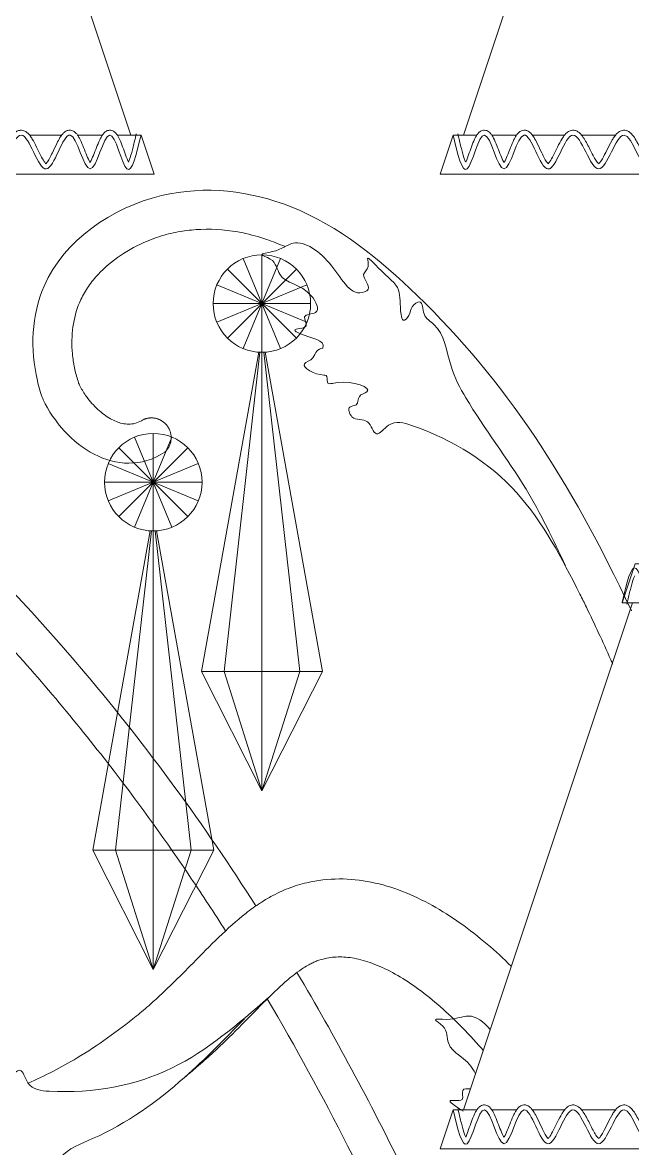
# Model space of a CAD drawing. Header units: inches. Extents: x 274057 to 444617, y 490067 to 635630.
# Drawn here: x 325897.5 to 325928.8, y 534519.9 to 534577.7 of the extents above; entities that cross this region are included whole.
import ezdxf

# ---------------------------------------------------------------- set-up
doc = ezdxf.new("R2010")
doc.units = ezdxf.units.IN
doc.header["$MEASUREMENT"] = 0
doc.linetypes.add('HIDDEN', pattern=[0.375, 0.25, -0.125])
doc.layers.add('CQ SPOT DETAIL DIMENSION', color=9, linetype='Continuous')
doc.layers.add('E-LITE-FIXT-NORM-CEILING', color=3, linetype='Continuous')
doc.layers.add('Glass', color=4, linetype='Continuous', lineweight=0)

# ---------------------------------------------------------------- blocks, each defined once
blk = doc.blocks.new('512')
at = {"layer": 'Glass', "color": 4, "lineweight": 0}
for p, q in [((34509.27811593433, 1017.516361113642), (34516.93178458163, 1035.993951763868)), ((34516.93178458163, 1017.516361113642), (34509.27811593431, 1035.993951763868)), ((34516.93178458163, 1035.993951763868), (34509.27811593433, 1017.516361113642)), ((34509.27811593433, 1035.993951763866), (34516.93178458163, 1017.51636111364)), ((34513.10495025798, 1016.755156438755), (34513.10495025798, 1036.755156438755)), ((34513.10495025798, 1036.755156438755), (34513.10495025798, 1016.755156438755)), ((34506.03388244612, 1019.684088626888), (34520.17601806984, 1033.82622425062)), ((34520.17601806984, 1019.684088626888), (34506.03388244612, 1033.82622425062)), ((34520.17601806985, 1033.826224250621), (34506.03388244612, 1019.684088626892)), ((34506.03388244612, 1033.826224250621), (34520.17601806984, 1019.68408862689)), ((34503.86615493286, 1022.928322115106), (34522.34374558309, 1030.581990762407)), ((34522.34374558309, 1022.928322115103), (34503.86615493286, 1030.581990762405)), ((34522.34374558309, 1030.581990762403), (34503.86615493286, 1022.928322115102)), ((34503.86615493286, 1030.581990762406), (34522.34374558309, 1022.928322115104)), ((34503.10495025799, 1026.755156438755), (34523.10495025799, 1026.755156438755)), ((34523.10495025799, 1026.755156438753), (34503.10495025799, 1026.755156438753)), ((34513.10495025788, 1016.755156438851), (34513.10495025788, 926.7551564388514)), ((34539.21187900405, 980.8670476157305), (34531.55821035674, 999.3446382659556)), ((34531.55821035675, 980.8670476157305), (34539.21187900407, 999.3446382659556)), ((34531.55821035674, 999.3446382659556), (34539.21187900405, 980.8670476157305)), ((34539.21187900405, 999.344638265954), (34531.55821035675, 980.8670476157283)), ((34535.3850446804, 980.1058429408432), (34535.3850446804, 1000.105842940843)), ((34535.3850446804, 1000.105842940843), (34535.3850446804, 980.1058429408432)), ((34542.45611249227, 983.0347751289764), (34528.31397686854, 997.1769107527078)), ((34528.31397686854, 983.0347751289764), (34542.45611249227, 997.1769107527078)), ((34528.31397686853, 997.1769107527098), (34542.45611249227, 983.0347751289801)), ((34542.45611249227, 997.1769107527098), (34528.31397686854, 983.0347751289784)), ((34544.62384000552, 986.2790086171942), (34526.14624935528, 993.9326772644953)), ((34526.14624935528, 986.2790086171916), (34544.62384000552, 993.9326772644936)), ((34526.14624935528, 993.9326772644918), (34544.62384000552, 986.2790086171907)), ((34544.62384000552, 993.9326772644944), (34526.14624935528, 986.2790086171927)), ((34545.3850446804, 990.1058429408432), (34525.3850446804, 990.1058429408432)), ((34525.3850446804, 990.1058429408412), (34545.3850446804, 990.1058429408412)), ((34535.3850446805, 980.1058429409392), (34535.3850446805, 890.1058429409395))]:
    blk.add_line(p, q, dxfattribs=at)
at = {"layer": 'Glass', "lineweight": 0}
for points in [[(34471.76760923652, 1061.327142684093), (34437.10094256985, 1165.327142684096)], [(34574.67359859056, 1165.327142684094), (34540.00693192389, 1061.327142684092)], [(34469.00283032218, 1061.327142684095), (34473.87579434329, 1061.327142684095), (34476.54246100997, 1053.327142684095), (34384.43427590319, 1053.327142684095)], [(34440.55677442476, 1061.327142684095), (34447.52760215959, 1061.327142684095)], [(34451.00927493044, 1061.327142684095), (34457.61297697247, 1061.327142684095)], [(34460.8523629954, 1061.327142684095), (34465.95244065655, 1061.327142684095)], [(34542.77171083822, 1061.327142684094), (34537.89874681711, 1061.327142684094), (34535.23208015043, 1053.327142684094), (34627.34026525721, 1053.327142684094)], [(34550.922178165, 1061.327142684094), (34545.82210050384, 1061.327142684094)], [(34560.76526622996, 1061.327142684094), (34554.16156418793, 1061.327142684094)], [(34294.43427590319, 1053.327142684094), (34294.43427590319, 1053.327142684094), (34474.43427590319, 1053.327142684094)], [(34537.34026525721, 1053.327142684093), (34537.34026525721, 1053.327142684093), (34717.34026525721, 1053.327142684093)], [(34384.43427590319, 973.3271426840936), (34436.54246100997, 973.3271426840936), (34439.20912767664, 965.3271426840936), (34434.26165309936, 965.3271426840936)], [(34471.76760923652, 861.3271426840929), (34437.10094256985, 965.3271426840956)], [(34469.00283032218, 861.3271426840947), (34473.87579434329, 861.3271426840947), (34476.54246100997, 853.3271426840947), (34384.43427590319, 853.3271426840947)], [(34440.55677442476, 861.3271426840947), (34447.52760215959, 861.3271426840947)], [(34451.00927493044, 861.3271426840947), (34457.61297697247, 861.3271426840947)], [(34460.8523629954, 861.3271426840947), (34465.95244065655, 861.3271426840947)]]:
    blk.add_lwpolyline(points, dxfattribs=at)
at = {"layer": 'Glass', "color": 4, "lineweight": 0}
for points in [[(34513.10495025788, 926.7551564388514), (34500.69214971591, 951.2744201536653), (34512.44807781493, 1016.776753831432)], [(34505.35494335642, 951.2744201536653), (34512.71775323903, 1016.762655326987)], [(34513.10495025788, 926.7551564388514), (34525.51775079984, 951.2744201536653), (34513.76182270082, 1016.776753831432)], [(34520.85495715933, 951.2744201536653), (34513.49214727672, 1016.762655326987)], [(34535.3850446805, 890.1058429409395), (34522.97224413854, 914.6251066557534), (34534.72817223756, 980.1274403335201)], [(34527.63503777905, 914.6251066557534), (34534.99784766165, 980.1133418290756)], [(34535.3850446805, 890.1058429409395), (34547.79784522246, 914.6251066557534), (34536.04191712345, 980.1274403335201)], [(34543.13505158195, 914.6251066557534), (34535.77224169935, 980.1133418290756)], [(34513.10495025788, 951.2744201536653), (34500.69214971591, 951.2744201536653), (34505.35494335642, 951.2744201536653), (34513.10495025788, 926.7551564388514)], [(34513.10495025788, 951.2744201536653), (34525.51775079984, 951.2744201536653), (34520.85495715933, 951.2744201536653), (34513.10495025788, 926.7551564388514)], [(34535.3850446805, 914.6251066557534), (34522.97224413854, 914.6251066557534), (34527.63503777905, 914.6251066557534), (34535.3850446805, 890.1058429409395)], [(34535.3850446805, 914.6251066557534), (34547.79784522246, 914.6251066557534), (34543.13505158195, 914.6251066557534), (34535.3850446805, 890.1058429409395)]]:
    blk.add_lwpolyline(points, dxfattribs=at)
for centre in [(34513.10495025798, 1026.755156438755), (34535.3850446804, 990.1058429408432)]:
    blk.add_circle(centre, 10, dxfattribs=at)
at = {"layer": 'Glass', "lineweight": 0}
for points, knots in [([(34423.42339327042, 1054.208351245809), (34423.56953895577, 1054.222808132955), (34425.33482631471, 1054.856685305455), (34428.78482968871, 1067.76682400104), (34433.66389309167, 1047.55375632252), (34438.82154324279, 1068.27717077239), (34444.01047660622, 1047.370056930415), (34449.31311771294, 1068.353933168735), (34454.40346984065, 1047.329374385182), (34459.40021697382, 1068.254555794263), (34463.40508500667, 1047.590484928476), (34467.45869405718, 1067.782102764556), (34471.07790983163, 1049.381348192236), (34472.95469701142, 1057.394443036302), (34473.87579434329, 1061.327142684094)], [7.661084973752736, 7.661084973752736, 7.661084973752736, 7.661084973752736, 8.430680477206721, 16.94351821073764, 25.4597746150628, 34.10416048090926, 42.79663951045185, 51.53067822099429, 60.17858497130957, 68.68415188608387, 76.76570208499491, 84.78706868912579, 92.6011767541398, 100.1324423685917, 100.1324423685917, 100.1324423685917, 100.1324423685917]), ([(34433.67743799965, 1055.446039364739), (34433.73170758397, 1055.498892533952), (34433.79875008123, 1055.573731503534), (34434.03305674404, 1055.872797213353), (34434.22212979953, 1056.167036697439), (34434.61272328097, 1056.854892199668), (34434.81609064413, 1057.248865186037), (34435.33670955892, 1058.289367815255), (34435.65843606098, 1058.960965134695), (34436.22016141838, 1060.025233788588), (34436.4537184372, 1060.439508118275), (34436.88512736784, 1061.08757630967), (34437.07441888788, 1061.340198471195), (34437.45265967795, 1061.738803374181), (34437.62999627902, 1061.897051117461), (34438.00582457811, 1062.133020920292), (34438.19059633898, 1062.221076654623), (34438.55809676981, 1062.314490191374), (34438.73122816292, 1062.333735741807), (34439.07128846124, 1062.31626475512), (34439.23373666766, 1062.281170279238), (34439.52839412785, 1062.178529576991), (34439.66117002847, 1062.111558753885), (34440.02623920345, 1061.884878799644), (34440.22348485467, 1061.702352260093), (34440.58359586704, 1061.306753191272), (34440.74584116707, 1061.091439421044), (34441.05755825935, 1060.631445868187), (34441.20646980907, 1060.386635393428), (34441.69216361363, 1059.535602048679), (34442.01639594334, 1058.880236041095), (34442.65307024388, 1057.602886971645), (34442.96568529547, 1056.980823755475), (34443.42888298077, 1056.185994834159), (34443.59124684514, 1055.935710160709), (34443.84859404029, 1055.598188938609), (34443.95113166333, 1055.487809057157), (34444.02364994914, 1055.424096814134)], [26.64670801907758, 26.64670801907758, 26.64670801907758, 26.64670801907758, 27.12913576771308, 27.12913576771308, 28.19258861501576, 28.19258861501576, 29.25604146231844, 29.25604146231844, 30.86624105738561, 30.86624105738561, 31.97277923262092, 31.97277923262092, 32.77618155951621, 32.77618155951621, 33.37781926732772, 33.37781926732772, 33.8328957037477, 33.8328957037477, 34.17109372970823, 34.17109372970823, 34.50929175566875, 34.50929175566875, 34.84748978162927, 34.84748978162927, 35.53303699780312, 35.53303699780312, 36.21858421397696, 36.21858421397696, 36.90413143015081, 36.90413143015081, 38.50143144249435, 38.50143144249435, 40.09873145483786, 40.09873145483786, 41.00344397829939, 41.00344397829939, 41.70612299288989, 41.70612299288989, 41.70612299288989, 41.70612299288989]), ([(34444.02364994916, 1055.424096814135), (34444.07297497597, 1055.46698025616), (34444.13660544885, 1055.531001977652), (34444.36037214176, 1055.792959391055), (34444.54450861944, 1056.058663660086), (34444.92633346104, 1056.692520484866), (34445.12599765479, 1057.060782330858), (34445.71871309852, 1058.202989474223), (34446.11974275646, 1059.037021728579), (34446.74190684905, 1060.168742144414), (34446.95033937725, 1060.523234599456), (34447.39285617138, 1061.172978162785), (34447.62387828176, 1061.469260064995), (34448.056316423, 1061.867003781212), (34448.22437276202, 1061.996522025859), (34448.62228150081, 1062.210572359366), (34448.85647870687, 1062.294845459446), (34449.28123642703, 1062.335805433845), (34449.45541180858, 1062.325667980891), (34449.77382691846, 1062.259779378728), (34449.92022630737, 1062.20588945742), (34450.29828999477, 1062.020049270963), (34450.49676818348, 1061.863809793227), (34450.85018244312, 1061.525005532766), (34451.00568809705, 1061.33986017346), (34451.30051056288, 1060.943814503803), (34451.4392906842, 1060.732587566368), (34451.88005192509, 1060.007593847661), (34452.16726723922, 1059.447859624448), (34452.7311889837, 1058.310236742412), (34453.00686329538, 1057.732890842377), (34453.5428566166, 1056.685095121425), (34453.8057144154, 1056.213573292695), (34454.17064668737, 1055.682615048791), (34454.29352806847, 1055.534201534602), (34454.38347517042, 1055.44622282216)], [43.88675296695956, 43.88675296695956, 43.88675296695956, 43.88675296695956, 44.36240993315153, 44.36240993315153, 45.39324455740539, 45.39324455740539, 46.42407918165925, 46.42407918165925, 48.40033840116585, 48.40033840116585, 49.36670827303708, 49.36670827303708, 50.33307814490828, 50.33307814490828, 50.85809403651322, 50.85809403651322, 51.38310992811813, 51.38310992811813, 51.7155869231367, 51.7155869231367, 52.04806391815526, 52.04806391815526, 52.66707383196201, 52.66707383196201, 53.28608374576873, 53.28608374576873, 53.90509365957547, 53.90509365957547, 55.30739822880764, 55.30739822880764, 56.70970279803981, 56.70970279803981, 58.11200736727196, 58.11200736727196, 58.90574251474746, 58.90574251474746, 58.90574251474746, 58.90574251474746]), ([(34454.38347517042, 1055.44622282216), (34454.43762126379, 1055.500946949157), (34454.5041044482, 1055.577900435884), (34454.73548178417, 1055.883851874061), (34454.9208354894, 1056.182953201584), (34455.30124490317, 1056.879277369665), (34455.49811609302, 1057.27690999855), (34455.99679658401, 1058.320292380683), (34456.30111693692, 1058.98926745469), (34456.82031776235, 1060.034318588053), (34457.03118306583, 1060.434284193836), (34457.41449132246, 1061.057790630989), (34457.58014609406, 1061.299500867446), (34457.90873822645, 1061.685436187112), (34458.06141573757, 1061.840061385075), (34458.38814633293, 1062.080707950639), (34458.5483253812, 1062.174902055686), (34458.92985394495, 1062.309402708543), (34459.15417896088, 1062.346316908602), (34459.53990935582, 1062.31413558041), (34459.69353917476, 1062.27463354491), (34459.96189447912, 1062.1668863482), (34460.07948957104, 1062.09926953148), (34460.38735640437, 1061.883549246034), (34460.54379695992, 1061.72123218929), (34460.82360207434, 1061.378637713536), (34460.94612536669, 1061.196256402459), (34461.17846740553, 1060.809220804642), (34461.28772857578, 1060.604481196942), (34461.64310019952, 1059.886418846277), (34461.87571561897, 1059.328138944382), (34462.33045584679, 1058.194770735527), (34462.55169883753, 1057.620339817157), (34462.98104500955, 1056.5781329028), (34463.19161874088, 1056.108586858534), (34463.39475770348, 1055.741622093667), (34463.41209990272, 1055.71104829005), (34463.42910900586, 1055.681818000602)], [61.28830414827283, 61.28830414827283, 61.28830414827283, 61.28830414827283, 61.76117374062571, 61.76117374062571, 62.80401695246666, 62.80401695246666, 63.84686016430765, 63.84686016430765, 65.41639323259801, 65.41639323259801, 66.46903140119898, 66.46903140119898, 67.22456621765761, 67.22456621765761, 67.78827964450733, 67.78827964450733, 68.20732456860866, 68.20732456860866, 68.62636949271004, 68.62636949271004, 68.91589637841795, 68.91589637841795, 69.2054232641259, 69.2054232641259, 69.76966704421366, 69.76966704421366, 70.33391082430143, 70.33391082430143, 70.89815460438919, 70.89815460438919, 72.22373620748094, 72.22373620748094, 73.54931781057265, 73.54931781057265, 74.87489941366441, 74.87489941366441, 75.00075479506457, 75.00075479506457, 75.00075479506457, 75.00075479506457]), ([(34463.42910900587, 1055.681818000602), (34463.49972487119, 1055.802822497065), (34463.57576788869, 1055.946677371355), (34463.84778898465, 1056.503354800528), (34464.0549563582, 1056.999456668998), (34464.47499889933, 1058.056622594033), (34464.68880227148, 1058.618469765477), (34465.12414461753, 1059.701644347361), (34465.34424959622, 1060.221798473116), (34465.70135162219, 1060.919468864498), (34465.82627023663, 1061.140578774715), (34466.0826769271, 1061.519939570415), (34466.20884543937, 1061.683310626036), (34466.4805018288, 1061.947708577977), (34466.61140382099, 1062.054630206822), (34466.89366324285, 1062.209167123274), (34467.02825591281, 1062.264406013384), (34467.33137606125, 1062.330376376621), (34467.49897536206, 1062.337887546824), (34467.80786769493, 1062.298490775985), (34467.95039262859, 1062.253871456368), (34468.1988189537, 1062.140981233687), (34468.3056793614, 1062.073209571449), (34468.58480921554, 1061.86089292877), (34468.72397148109, 1061.706086117728), (34468.97275905186, 1061.382241435321), (34469.08119787362, 1061.211336824412), (34469.28675396828, 1060.849184134275), (34469.38332234336, 1060.657910635441), (34469.69995432, 1059.980360682533), (34469.9075954114, 1059.449405123237), (34470.31243178273, 1058.356451905873), (34470.50865853967, 1057.795284385758), (34470.90972757521, 1056.689070310197), (34471.11489308137, 1056.150713772411), (34471.2990637968, 1055.74853677071)], [78.46671458855761, 78.46671458855761, 78.46671458855761, 78.46671458855761, 78.98499933223569, 78.98499933223569, 80.26474114732895, 80.26474114732895, 81.54448296242226, 81.54448296242226, 82.82422477751557, 82.82422477751557, 83.47916239664005, 83.47916239664005, 84.0291550482139, 84.0291550482139, 84.42406921558937, 84.42406921558937, 84.70068157153587, 84.70068157153587, 84.97729392748231, 84.97729392748231, 85.25390628342882, 85.25390628342882, 85.53051863937527, 85.53051863937527, 86.07391925309194, 86.07391925309194, 86.61731986680859, 86.61731986680859, 87.16072048052523, 87.16072048052523, 88.45271330414124, 88.45271330414124, 89.74470612775723, 89.74470612775723, 91.17964883748944, 91.17964883748944, 91.17964883748944, 91.17964883748944]), ([(34471.2990637968, 1055.748536770709), (34471.3678247426, 1055.908593239176), (34471.43952828293, 1056.093576512165), (34471.70795507124, 1056.849217150046), (34471.91054422502, 1057.542275357044), (34472.31510852904, 1059.07790080858), (34472.51799976012, 1059.92162016912), (34472.78164271326, 1061.040700014131), (34472.8418442183, 1061.297733950854), (34472.90214343786, 1061.555186351677)], [95.68156281783828, 95.68156281783828, 95.68156281783828, 95.68156281783828, 96.30224853897751, 96.30224853897751, 97.97083000799415, 97.97083000799415, 99.6394114770108, 99.6394114770108, 100.1324423685917, 100.1324423685917, 100.1324423685917, 100.1324423685917]), ([(34588.35114788997, 1054.208351245808), (34588.20500220463, 1054.222808132954), (34586.4397148457, 1054.856685305454), (34582.98971147169, 1067.76682400104), (34578.11064806873, 1047.553756322519), (34572.95299791761, 1068.277170772389), (34567.76406455418, 1047.370056930414), (34562.46142344747, 1068.353933168734), (34557.37107131975, 1047.329374385181), (34552.37432418659, 1068.254555794262), (34548.36945615373, 1047.590484928475), (34544.31584710321, 1067.782102764555), (34540.69663132877, 1049.381348192235), (34538.81984414898, 1057.394443036302), (34537.89874681711, 1061.327142684093)], [7.661084973752736, 7.661084973752736, 7.661084973752736, 7.661084973752736, 8.430680477206721, 16.94351821073764, 25.4597746150628, 34.10416048090926, 42.79663951045185, 51.53067822099429, 60.17858497130957, 68.68415188608387, 76.76570208499491, 84.78706868912579, 92.6011767541398, 100.1324423685917, 100.1324423685917, 100.1324423685917, 100.1324423685917]), ([(34540.4754773636, 1055.748536770708), (34540.4067164178, 1055.908593239175), (34540.33501287747, 1056.093576512165), (34540.06658608915, 1056.849217150046), (34539.86399693538, 1057.542275357044), (34539.45943263135, 1059.077900808579), (34539.25654140029, 1059.921620169119), (34538.99289844713, 1061.04070001413), (34538.9326969421, 1061.297733950853), (34538.87239772255, 1061.555186351675)], [95.68156281783828, 95.68156281783828, 95.68156281783828, 95.68156281783828, 96.30224853897751, 96.30224853897751, 97.97083000799415, 97.97083000799415, 99.6394114770108, 99.6394114770108, 100.1324423685917, 100.1324423685917, 100.1324423685917, 100.1324423685917]), ([(34548.34543215453, 1055.681818000601), (34548.27481628922, 1055.802822497064), (34548.1987732717, 1055.946677371355), (34547.92675217575, 1056.503354800527), (34547.71958480221, 1056.999456668997), (34547.29954226106, 1058.056622594033), (34547.08573888892, 1058.618469765476), (34546.65039654287, 1059.70164434736), (34546.43029156418, 1060.221798473115), (34546.07318953822, 1060.919468864497), (34545.94827092376, 1061.140578774714), (34545.69186423331, 1061.519939570414), (34545.56569572103, 1061.683310626035), (34545.2940393316, 1061.947708577976), (34545.1631373394, 1062.054630206821), (34544.88087791755, 1062.209167123274), (34544.74628524759, 1062.264406013383), (34544.44316509916, 1062.33037637662), (34544.27556579835, 1062.337887546823), (34543.96667346548, 1062.298490775984), (34543.82414853181, 1062.253871456367), (34543.5757222067, 1062.140981233686), (34543.468861799, 1062.073209571448), (34543.18973194487, 1061.860892928769), (34543.05056967931, 1061.706086117728), (34542.80178210854, 1061.38224143532), (34542.69334328678, 1061.211336824411), (34542.48778719211, 1060.849184134274), (34542.39121881704, 1060.65791063544), (34542.0745868404, 1059.980360682532), (34541.866945749, 1059.449405123237), (34541.46210937767, 1058.356451905873), (34541.26588262073, 1057.795284385757), (34540.86481358518, 1056.689070310196), (34540.65964807903, 1056.15071377241), (34540.4754773636, 1055.748536770709)], [78.46671458855761, 78.46671458855761, 78.46671458855761, 78.46671458855761, 78.98499933223569, 78.98499933223569, 80.26474114732895, 80.26474114732895, 81.54448296242226, 81.54448296242226, 82.82422477751557, 82.82422477751557, 83.47916239664005, 83.47916239664005, 84.0291550482139, 84.0291550482139, 84.42406921558937, 84.42406921558937, 84.70068157153587, 84.70068157153587, 84.97729392748231, 84.97729392748231, 85.25390628342882, 85.25390628342882, 85.53051863937527, 85.53051863937527, 86.07391925309194, 86.07391925309194, 86.61731986680859, 86.61731986680859, 87.16072048052523, 87.16072048052523, 88.45271330414124, 88.45271330414124, 89.74470612775723, 89.74470612775723, 91.17964883748944, 91.17964883748944, 91.17964883748944, 91.17964883748944]), ([(34557.39106598998, 1055.446222822159), (34557.33691989661, 1055.500946949156), (34557.2704367122, 1055.577900435883), (34557.03905937623, 1055.88385187406), (34556.853705671, 1056.182953201583), (34556.47329625723, 1056.879277369664), (34556.27642506739, 1057.276909998549), (34555.77774457639, 1058.320292380682), (34555.47342422348, 1058.989267454689), (34554.95422339805, 1060.034318588052), (34554.74335809457, 1060.434284193835), (34554.36004983795, 1061.057790630988), (34554.19439506634, 1061.299500867445), (34553.86580293393, 1061.685436187111), (34553.71312542283, 1061.840061385074), (34553.38639482747, 1062.080707950638), (34553.2262157792, 1062.174902055685), (34552.84468721544, 1062.309402708542), (34552.62036219952, 1062.346316908602), (34552.23463180459, 1062.314135580409), (34552.08100198565, 1062.274633544909), (34551.81264668128, 1062.166886348199), (34551.69505158936, 1062.099269531479), (34551.38718475603, 1061.883549246033), (34551.23074420049, 1061.721232189289), (34550.95093908606, 1061.378637713535), (34550.82841579371, 1061.196256402459), (34550.59607375487, 1060.809220804641), (34550.48681258462, 1060.604481196941), (34550.13144096088, 1059.886418846277), (34549.89882554144, 1059.328138944381), (34549.44408531361, 1058.194770735527), (34549.22284232287, 1057.620339817156), (34548.79349615085, 1056.578132902799), (34548.58292241952, 1056.108586858533), (34548.37978345692, 1055.741622093666), (34548.36244125768, 1055.71104829005), (34548.34543215454, 1055.681818000601)], [61.28830414827283, 61.28830414827283, 61.28830414827283, 61.28830414827283, 61.76117374062571, 61.76117374062571, 62.80401695246666, 62.80401695246666, 63.84686016430765, 63.84686016430765, 65.41639323259801, 65.41639323259801, 66.46903140119898, 66.46903140119898, 67.22456621765761, 67.22456621765761, 67.78827964450733, 67.78827964450733, 68.20732456860866, 68.20732456860866, 68.62636949271004, 68.62636949271004, 68.91589637841795, 68.91589637841795, 69.2054232641259, 69.2054232641259, 69.76966704421366, 69.76966704421366, 70.33391082430143, 70.33391082430143, 70.89815460438919, 70.89815460438919, 72.22373620748094, 72.22373620748094, 73.54931781057265, 73.54931781057265, 74.87489941366441, 74.87489941366441, 75.00075479506457, 75.00075479506457, 75.00075479506457, 75.00075479506457]), ([(34567.75089121124, 1055.424096814134), (34567.70156618444, 1055.466980256159), (34567.63793571155, 1055.531001977652), (34567.41416901864, 1055.792959391054), (34567.23003254094, 1056.058663660085), (34566.84820769936, 1056.692520484865), (34566.6485435056, 1057.060782330857), (34566.05582806187, 1058.202989474222), (34565.65479840393, 1059.037021728578), (34565.03263431135, 1060.168742144413), (34564.82420178315, 1060.523234599455), (34564.38168498901, 1061.172978162784), (34564.15066287864, 1061.469260064994), (34563.7182247374, 1061.867003781211), (34563.55016839838, 1061.996522025858), (34563.15225965959, 1062.210572359365), (34562.91806245353, 1062.294845459445), (34562.49330473337, 1062.335805433844), (34562.31912935182, 1062.32566798089), (34562.00071424194, 1062.259779378727), (34561.85431485303, 1062.205889457419), (34561.47625116563, 1062.020049270963), (34561.27777297692, 1061.863809793226), (34560.92435871728, 1061.525005532765), (34560.76885306335, 1061.33986017346), (34560.47403059752, 1060.943814503802), (34560.3352504762, 1060.732587566367), (34559.8944892353, 1060.00759384766), (34559.60727392118, 1059.447859624447), (34559.0433521767, 1058.310236742411), (34558.76767786502, 1057.732890842376), (34558.2316845438, 1056.685095121423), (34557.968826745, 1056.213573292694), (34557.60389447303, 1055.68261504879), (34557.48101309194, 1055.534201534601), (34557.39106598998, 1055.446222822159)], [43.88675296695956, 43.88675296695956, 43.88675296695956, 43.88675296695956, 44.36240993315153, 44.36240993315153, 45.39324455740539, 45.39324455740539, 46.42407918165925, 46.42407918165925, 48.40033840116585, 48.40033840116585, 49.36670827303708, 49.36670827303708, 50.33307814490828, 50.33307814490828, 50.85809403651322, 50.85809403651322, 51.38310992811813, 51.38310992811813, 51.7155869231367, 51.7155869231367, 52.04806391815526, 52.04806391815526, 52.66707383196201, 52.66707383196201, 53.28608374576873, 53.28608374576873, 53.90509365957547, 53.90509365957547, 55.30739822880764, 55.30739822880764, 56.70970279803981, 56.70970279803981, 58.11200736727196, 58.11200736727196, 58.90574251474746, 58.90574251474746, 58.90574251474746, 58.90574251474746]), ([(34558.06916128721, 1007.280824855785), (34558.4478268497, 1008.306634031363), (34560.75205487417, 1015.962084462951), (34559.83925899441, 1035.486098974991), (34535.32249587642, 1052.382363066187), (34504.37927953529, 1048.512421798388), (34468.68973087382, 1019.274756784091), (34450.05027581799, 990.8676916626273), (34437.31698953097, 963.6860252932664)], [457.0407268469832, 457.0407268469832, 457.0407268469832, 457.0407268469832, 461.0197023693943, 480.2490317107766, 510.6697647641349, 537.330977243864, 568.9476585478569, 644.3900991078542, 644.3900991078542, 644.3900991078542, 644.3900991078542]), ([(34514.33146144388, 903.1675579023694), (34524.86397535583, 919.6660006434047), (34562.02331300108, 970.828739757375), (34625.38169391419, 1026.63830375715), (34699.42900499005, 1048.052703757284), (34723.60700549001, 1049.600351937672), (34731.52116866017, 1049.588699560437)], [352.6002880967403, 352.6002880967403, 352.6002880967403, 352.6002880967403, 412.3227326104608, 544.124733454292, 592.2704469736345, 616.4538657525634, 616.4538657525634, 616.4538657525634, 616.4538657525634]), ([(34508.33709964507, 1038.430885998627), (34509.58625752732, 1038.989458205623), (34510.85021439203, 1039.486890767113), (34513.72613132475, 1040.45927654781), (34515.34467284177, 1040.900128189791), (34519.84127441132, 1041.823121378897), (34522.74242006632, 1042.082924380999), (34526.88527029387, 1041.927488130617), (34528.1587013158, 1041.806079840235), (34530.68265614902, 1041.409714602593), (34531.93022065479, 1041.135169630813), (34534.57106362098, 1040.376854889613), (34535.95829735048, 1039.873294064279), (34539.23634372781, 1038.420610629381), (34541.08147601916, 1037.372381018401), (34544.4211648065, 1034.981992988769), (34545.91455424976, 1033.640780034365), (34547.89675174871, 1031.376543950874), (34548.5447789311, 1030.514340864145), (34549.3876155214, 1029.187948627759), (34549.64710836366, 1028.740247501408), (34550.12250999182, 1027.834766876606), (34550.33732680803, 1027.379508326881), (34551.16729081928, 1025.399822812748), (34551.61602009945, 1023.724286862636), (34552.10224775157, 1020.177508832448), (34552.13861109247, 1018.308514599318), (34551.88003103893, 1015.479822644187), (34551.73838323925, 1014.521333760592), (34551.35198782171, 1012.631091738314), (34551.10779307386, 1011.700870227681), (34550.67191422875, 1010.357111789463), (34550.75905695575, 1010.627864414627), (34550.61589954507, 1010.241511215021)], [314.5053278371473, 314.5053278371473, 314.5053278371473, 314.5053278371473, 319.3185951631432, 319.3185951631432, 325.2659759949972, 325.2659759949972, 335.719324386916, 335.719324386916, 340.3975232868167, 340.3975232868167, 345.0757221867176, 345.0757221867176, 350.3234114317625, 350.3234114317625, 357.8636529860844, 357.8636529860844, 365.4038945404062, 365.4038945404062, 369.7811717023077, 369.7811717023077, 371.9698102832583, 371.9698102832583, 374.158448864209, 374.158448864209, 381.26417103444, 381.26417103444, 388.3698932046709, 388.3698932046709, 392.0111826484535, 392.0111826484535, 395.6524720922362, 395.6524720922362, 397.4731168141276, 397.4731168141276, 397.4731168141276, 397.4731168141276]), ([(34520.56009350692, 898.0551842039267), (34522.87020711594, 901.6898156788714), (34525.23121323626, 905.296406886234), (34532.66387260232, 916.3087600697718), (34537.91372632556, 923.6185691497127), (34547.05689832747, 935.534223559388), (34550.80494962607, 940.2148037253556), (34562.40824302788, 954.0769472987848), (34570.60815869535, 963.0669066836226), (34588.04826619133, 980.1523500383956), (34597.28922919508, 988.248780659942), (34612.69940683503, 999.9577972611515), (34618.47518179401, 1003.998639453681), (34636.40393939161, 1015.406932862027), (34649.15932131447, 1022.060365119111), (34672.04390928146, 1031.166669801586), (34681.64821154578, 1034.272956197126), (34694.68359678737, 1037.470933912574), (34698.19539119803, 1038.229700126591), (34704.02703130146, 1039.309175447502), (34706.36681196745, 1039.692223001288), (34710.9976650186, 1040.346369876703), (34713.29412353844, 1040.618485277581), (34720.13329058797, 1041.280675053521), (34724.62585812828, 1041.51667864516), (34732.50125014617, 1041.619406770137), (34735.90403205368, 1041.557880651088), (34742.10109664076, 1041.272582640575), (34744.90212419965, 1041.077599076859), (34749.12788026387, 1040.693824870494), (34750.55850277947, 1040.548849548076), (34753.38842860339, 1040.225078782403), (34754.79075052045, 1040.045789779034), (34758.96147731668, 1039.443939923118), (34761.69334573744, 1038.957385602711), (34768.51103277537, 1037.430852140783), (34772.53996349607, 1036.235575198815), (34778.13132390044, 1034.009289839295), (34779.7349742223, 1033.3036228487), (34782.42206283837, 1031.995497956029), (34783.50803780803, 1031.432136270026), (34784.59255716054, 1030.832389261388)], [351.6100528151956, 351.6100528151956, 351.6100528151956, 351.6100528151956, 364.9717931109642, 364.9717931109642, 392.7385086601036, 392.7385086601036, 411.0693823661968, 411.0693823661968, 447.731129778383, 447.731129778383, 484.3928771905694, 484.3928771905694, 505.2473791143547, 505.2473791143547, 546.9563829619249, 546.9563829619249, 575.1022493407453, 575.1022493407453, 585.5336383319643, 585.5336383319643, 592.6141898065893, 592.6141898065893, 599.6947412812145, 599.6947412812145, 613.8558442304645, 613.8558442304645, 624.7955790410546, 624.7955790410546, 633.9090874105798, 633.9090874105798, 638.6002314863807, 638.6002314863807, 643.2913755621818, 643.2913755621818, 652.6736637137835, 652.6736637137835, 667.0639582245049, 667.0639582245049, 672.8901518244314, 672.8901518244314, 676.8489833446713, 676.8489833446713, 676.8489833446713, 676.8489833446713]), ([(34550.61589954507, 1010.241511215021), (34550.54335452897, 1010.070598604377), (34550.45989633324, 1009.908683679623), (34549.99637117547, 1009.043442624836), (34549.55810880143, 1008.342069645272), (34548.37203133303, 1006.702013413252), (34547.57241361161, 1005.796915831662), (34545.89504178779, 1004.248545750965), (34545.01827368162, 1003.606789754806), (34543.33444048794, 1002.655885265372), (34542.52716482395, 1002.34471832678), (34541.3058843186, 1002.062801593058), (34540.85010834997, 1002.012192469905), (34539.98472302607, 1002.013738204051), (34539.57416050546, 1002.0640775322), (34538.72201183951, 1002.282689182449), (34538.27779453452, 1002.451244692811), (34537.64236516656, 1002.799963059523), (34537.4987919026, 1002.88497712967), (34537.35097152601, 1002.979654179811)], [397.4731168141276, 397.4731168141276, 397.4731168141276, 397.4731168141276, 398.2154554112464, 398.2154554112464, 401.4347228956713, 401.4347228956713, 406.0798321071401, 406.0798321071401, 410.7249413186087, 410.7249413186087, 415.3700505300775, 415.3700505300775, 418.4949645025047, 418.4949645025047, 421.6198784749318, 421.6198784749318, 424.7447924473588, 424.7447924473588, 425.6249112533441, 425.6249112533441, 425.6249112533441, 425.6249112533441]), ([(34533.03621410332, 996.2429733662938), (34537.85567962899, 993.1561676787453), (34548.19915387784, 993.8831250458608), (34555.80013697584, 1002.462138215401), (34557.99389053127, 1007.098079913897), (34558.06916128721, 1007.280824855785)], [428.4253309210317, 428.4253309210317, 428.4253309210317, 428.4253309210317, 442.6717509533012, 456.9454229318174, 457.0407268469832, 457.0407268469832, 457.0407268469832, 457.0407268469832]), ([(34436.63239713014, 970.905748597478), (34436.70115807595, 970.7456921290112), (34436.77286161627, 970.5607088560221), (34437.04128840459, 969.8050682181412), (34437.24387755835, 969.1120100111427), (34437.6484418624, 967.5763845596074), (34437.85133309345, 966.7326651990668), (34438.11497604662, 965.6135853540563), (34438.17517755164, 965.3565514173332), (34438.23547677119, 965.0990990165108)], [95.68156281783828, 95.68156281783828, 95.68156281783828, 95.68156281783828, 96.30224853897751, 96.30224853897751, 97.97083000799415, 97.97083000799415, 99.6394114770108, 99.6394114770108, 100.1324423685917, 100.1324423685917, 100.1324423685917, 100.1324423685917]), ([(34441.13974816291, 952.7941253321032), (34441.27102460158, 953.0891058762073), (34441.40229836306, 953.3832468458156), (34443.20089246152, 957.4019253100032), (34444.86491888707, 960.9862031979193), (34446.9744723812, 965.3477342068884), (34447.41382093994, 966.2461602405883), (34447.85380672337, 967.1358058233363)], [202.7504002908529, 202.7504002908529, 202.7504002908529, 202.7504002908529, 203.5439495087373, 203.5439495087373, 213.623420213918, 213.623420213918, 216.2713895045296, 216.2713895045296, 216.2713895045296, 216.2713895045296]), ([(34561.04856552844, 866.8169758053517), (34557.69036168647, 868.2510705716633), (34554.31038087483, 870.0026319881207), (34546.74429068366, 874.5402468464897), (34542.62169519317, 877.477237360078), (34537.88270403654, 881.3520927827184), (34536.90975250219, 882.1784850349167), (34535.19029778946, 883.6940183899887), (34534.43189186898, 884.3843113629164), (34532.93735726962, 885.7798107426399), (34532.20299525132, 886.4833273107015), (34530.03045033917, 888.6029001043332), (34528.62311783169, 890.0279971946447), (34525.46354380741, 893.2417664811638), (34523.72274300794, 895.0241976276512), (34520.16446340478, 898.4595471667543), (34518.34757491567, 900.1145826010326), (34515.43309273467, 902.3967379195063), (34514.43607446547, 903.1198189642247), (34512.70579598452, 904.2440871561513), (34511.99891095812, 904.6706842238736), (34510.6853997946, 905.3930868263803), (34510.08631826609, 905.6978097599541), (34508.87897366587, 906.2610240036508), (34508.26835606759, 906.5210642608544), (34506.41907616903, 907.2353293994237), (34505.1629354765, 907.6234549745377), (34501.7019964213, 908.4403576014136), (34499.47320946897, 908.6918423244397), (34495.04017507283, 908.70817119211), (34492.83647124165, 908.4746790724647), (34488.50305699679, 907.6007744233893), (34486.37247257904, 906.961211286288), (34482.19071898445, 905.3444010336516), (34480.13881464114, 904.3671172966624), (34474.25085883844, 901.0911763901233), (34470.50564181688, 898.4061190931717), (34465.2039914906, 893.8764035263458), (34463.5658693215, 892.3692289256733), (34461.94995958801, 890.7800916295594)], [197.3632640634058, 197.3632640634058, 197.3632640634058, 197.3632640634058, 210.0516570854046, 210.0516570854046, 226.5732906759532, 226.5732906759532, 230.9940759995109, 230.9940759995109, 234.6487433653883, 234.6487433653883, 238.3034107312657, 238.3034107312657, 245.6127454630205, 245.6127454630205, 254.9090590727946, 254.9090590727946, 264.2053726825687, 264.2053726825687, 268.797851134169, 268.797851134169, 271.8197021005, 271.8197021005, 274.2332967074482, 274.2332967074482, 276.6468913143965, 276.6468913143965, 281.474080528293, 281.474080528293, 289.812337825721, 289.812337825721, 298.150595123149, 298.150595123149, 306.488852420577, 306.488852420577, 314.827109718005, 314.827109718005, 330.8296515778404, 330.8296515778404, 338.121836599307, 338.121836599307, 338.121836599307, 338.121836599307]), ([(34528.97507320312, 867.9681811019516), (34528.12915326179, 868.6565741612241), (34527.2991465897, 869.3510325683827), (34525.4231015366, 870.963894453299), (34524.38746350174, 871.8882640991233), (34522.39774503379, 873.7222682556076), (34521.44055731358, 874.6333913578819), (34518.67011628827, 877.3273845319674), (34516.95741353541, 879.0708493900783), (34513.61029495172, 882.4770500721722), (34511.9938709505, 884.1201291713232), (34508.97631227032, 887.0058173878996), (34507.57474877988, 888.2462177544176), (34505.69804635041, 889.6872545755477), (34505.13038893717, 890.088867675745), (34504.21197671857, 890.6792127849303), (34503.84704119114, 890.8957934345924), (34503.20892870567, 891.242892423318), (34502.93062444328, 891.382237324201), (34502.37042108276, 891.639814956251), (34502.09111505863, 891.7566989365567), (34501.25299168787, 892.0744586786586), (34500.69401375547, 892.2426966314978), (34499.15421250978, 892.5940986124752), (34498.15545729495, 892.7037221989676), (34496.03342168828, 892.6965382580947), (34494.90966760177, 892.5780577954274), (34492.51550021522, 892.0796572566078), (34491.24597966221, 891.6989231994511), (34488.58138253338, 890.652454370951), (34487.18702846582, 889.9867734181032), (34482.97435311348, 887.6184315606532), (34480.03662090243, 885.5239931059598), (34474.05964799723, 880.3772573650223), (34471.01996985118, 877.3277949521707), (34467.90841349653, 873.7675182460935), (34467.80448248398, 873.6480890072362), (34467.70059149121, 873.5281959200073)], [226.2926838923496, 226.2926838923496, 226.2926838923496, 226.2926838923496, 229.5256907887265, 229.5256907887265, 233.7527565403588, 233.7527565403588, 237.9798222919911, 237.9798222919911, 246.4339537952555, 246.4339537952555, 255.6050182961718, 255.6050182961718, 264.776082797088, 264.776082797088, 269.0178020557054, 269.0178020557054, 271.9949880601823, 271.9949880601823, 274.4305111424928, 274.4305111424928, 276.8660342248032, 276.8660342248032, 281.7370803894241, 281.7370803894241, 290.0837617012961, 290.0837617012961, 298.4304430131682, 298.4304430131682, 306.7771243250402, 306.7771243250402, 315.1238056369122, 315.1238056369122, 331.2044654730196, 331.2044654730196, 347.2851253091271, 347.2851253091271, 347.8410125649731, 347.8410125649731, 347.8410125649731, 347.8410125649731]), ([(34403.00427340468, 599.0931664303325), (34423.74708242371, 685.948256468997), (34450.36226594991, 787.1368894900943), (34498.09732017864, 876.3415568627478), (34505.92151168259, 889.5111523289733)], [26.46081801202032, 26.46081801202032, 26.46081801202032, 26.46081801202032, 289.4205913356998, 336.2672017140671, 336.2672017140671, 336.2672017140671, 336.2672017140671]), ([(34410.7854490425, 597.2348592185499), (34413.61967655496, 609.102445983627), (34416.4865347384, 620.9438738757799), (34425.28695023074, 656.3305752358157), (34431.42053754426, 679.7382485564068), (34445.24073508627, 727.5323669024965), (34453.00741652951, 751.8676822200806), (34467.29529048272, 790.8208389226947), (34473.25872765707, 805.7840904272508), (34484.67081214701, 831.8038638578972), (34489.92889882077, 842.9781447261539), (34500.70772763549, 864.1754520287348), (34506.18835517889, 874.2240682183846), (34512.00416378572, 884.082012049169)], [26.46081801202035, 26.46081801202035, 26.46081801202035, 26.46081801202035, 62.43941219995435, 62.43941219995435, 134.3966005758223, 134.3966005758223, 211.5361608396237, 211.5361608396237, 260.9148296463263, 260.9148296463263, 299.0935090706694, 299.0935090706694, 334.6510501004488, 334.6510501004488, 334.6510501004488, 334.6510501004488]), ([(34466.27800446957, 877.7959569849562), (34467.62901330282, 879.4697913290939), (34470.41436342424, 881.4299775392491), (34473.77068683509, 879.5626477137675), (34478.57826379232, 880.177431297602), (34474.85027513475, 878.1677432313707), (34475.60594946965, 873.1401687178914), (34470.92530373248, 872.1783110333571), (34469.39599315419, 868.8688603600757), (34469.31752618518, 868.6773918381112)], [109.7434762457417, 109.7434762457417, 109.7434762457417, 109.7434762457417, 115.4624837867964, 120.035013801168, 122.3067167407272, 124.2802254453599, 127.9429196064065, 135.7874196705991, 136.2587651086089, 136.2587651086089, 136.2587651086089, 136.2587651086089]), ([(34470.33397372345, 865.6280492232828), (34470.99451045402, 865.6287916194677), (34472.52775118315, 865.8021904824283), (34471.09204016601, 862.4952463912705), (34475.40903256096, 863.7671166569487), (34473.59075031387, 862.1308198481537), (34472.44388483043, 861.4397866821791), (34471.84971050589, 861.0808388759679)], [140.0332921661431, 140.0332921661431, 140.0332921661431, 140.0332921661431, 141.6979506213833, 143.5697580359347, 146.0565218719384, 147.3005540243372, 148.8493045949929, 148.8493045949929, 148.8493045949929, 148.8493045949929]), ([(34433.67743799965, 855.4460393647397), (34433.73170758397, 855.4988925339521), (34433.79875008123, 855.573731503534), (34434.03305674404, 855.8727972133537), (34434.22212979953, 856.1670366974396), (34434.61272328097, 856.8548921996678), (34434.81609064413, 857.2488651860367), (34435.33670955892, 858.2893678152549), (34435.65843606098, 858.9609651346955), (34436.22016141838, 860.0252337885878), (34436.4537184372, 860.4395081182747), (34436.88512736784, 861.08757630967), (34437.07441888788, 861.3401984711952), (34437.45265967795, 861.7388033741809), (34437.62999627902, 861.8970511174609), (34438.00582457811, 862.1330209202922), (34438.19059633898, 862.2210766546228), (34438.55809676981, 862.3144901913736), (34438.73122816292, 862.3337357418068), (34439.07128846124, 862.3162647551206), (34439.23373666766, 862.2811702792378), (34439.52839412785, 862.1785295769914), (34439.66117002847, 862.1115587538852), (34440.02623920345, 861.8848787996437), (34440.22348485467, 861.7023522600929), (34440.58359586704, 861.3067531912723), (34440.74584116707, 861.0914394210439), (34441.05755825935, 860.6314458681873), (34441.20646980907, 860.3866353934282), (34441.69216361363, 859.5356020486787), (34442.01639594334, 858.8802360410953), (34442.65307024388, 857.6028869716458), (34442.96568529547, 856.9808237554753), (34443.42888298077, 856.1859948341589), (34443.59124684514, 855.9357101607093), (34443.84859404029, 855.5981889386093), (34443.95113166333, 855.4878090571573), (34444.02364994914, 855.4240968141339)], [26.64670801907758, 26.64670801907758, 26.64670801907758, 26.64670801907758, 27.12913576771308, 27.12913576771308, 28.19258861501576, 28.19258861501576, 29.25604146231844, 29.25604146231844, 30.86624105738561, 30.86624105738561, 31.97277923262092, 31.97277923262092, 32.77618155951621, 32.77618155951621, 33.37781926732772, 33.37781926732772, 33.8328957037477, 33.8328957037477, 34.17109372970823, 34.17109372970823, 34.50929175566875, 34.50929175566875, 34.84748978162927, 34.84748978162927, 35.53303699780312, 35.53303699780312, 36.21858421397696, 36.21858421397696, 36.90413143015081, 36.90413143015081, 38.50143144249435, 38.50143144249435, 40.09873145483786, 40.09873145483786, 41.00344397829939, 41.00344397829939, 41.70612299288989, 41.70612299288989, 41.70612299288989, 41.70612299288989]), ([(34444.02364994916, 855.4240968141347), (34444.07297497597, 855.4669802561602), (34444.13660544885, 855.5310019776523), (34444.36037214176, 855.7929593910546), (34444.54450861944, 856.0586636600865), (34444.92633346104, 856.6925204848656), (34445.12599765479, 857.0607823308583), (34445.71871309852, 858.2029894742227), (34446.11974275646, 859.0370217285791), (34446.74190684905, 860.1687421444141), (34446.95033937725, 860.5232345994561), (34447.39285617138, 861.1729781627856), (34447.62387828176, 861.4692600649948), (34448.056316423, 861.8670037812117), (34448.22437276202, 861.9965220258591), (34448.62228150081, 862.2105723593659), (34448.85647870687, 862.2948454594463), (34449.28123642703, 862.335805433845), (34449.45541180858, 862.325667980891), (34449.77382691846, 862.2597793787281), (34449.92022630737, 862.2058894574202), (34450.29828999477, 862.0200492709638), (34450.49676818348, 861.8638097932269), (34450.85018244312, 861.5250055327658), (34451.00568809705, 861.3398601734607), (34451.30051056288, 860.943814503803), (34451.4392906842, 860.7325875663682), (34451.88005192509, 860.0075938476613), (34452.16726723922, 859.4478596244479), (34452.7311889837, 858.3102367424126), (34453.00686329538, 857.7328908423767), (34453.5428566166, 856.6850951214248), (34453.8057144154, 856.2135732926953), (34454.17064668737, 855.6826150487914), (34454.29352806847, 855.5342015346022), (34454.38347517042, 855.44622282216)], [43.88675296695956, 43.88675296695956, 43.88675296695956, 43.88675296695956, 44.36240993315153, 44.36240993315153, 45.39324455740539, 45.39324455740539, 46.42407918165925, 46.42407918165925, 48.40033840116585, 48.40033840116585, 49.36670827303708, 49.36670827303708, 50.33307814490828, 50.33307814490828, 50.85809403651322, 50.85809403651322, 51.38310992811813, 51.38310992811813, 51.7155869231367, 51.7155869231367, 52.04806391815526, 52.04806391815526, 52.66707383196201, 52.66707383196201, 53.28608374576873, 53.28608374576873, 53.90509365957547, 53.90509365957547, 55.30739822880764, 55.30739822880764, 56.70970279803981, 56.70970279803981, 58.11200736727196, 58.11200736727196, 58.90574251474746, 58.90574251474746, 58.90574251474746, 58.90574251474746]), ([(34454.38347517042, 855.44622282216), (34454.43762126379, 855.5009469491569), (34454.5041044482, 855.5779004358837), (34454.73548178417, 855.8838518740613), (34454.9208354894, 856.1829532015845), (34455.30124490317, 856.879277369665), (34455.49811609302, 857.2769099985499), (34455.99679658401, 858.320292380683), (34456.30111693692, 858.9892674546901), (34456.82031776235, 860.0343185880528), (34457.03118306583, 860.4342841938359), (34457.41449132246, 861.0577906309891), (34457.58014609406, 861.2995008674461), (34457.90873822645, 861.6854361871118), (34458.06141573757, 861.8400613850754), (34458.38814633293, 862.0807079506392), (34458.5483253812, 862.1749020556862), (34458.92985394495, 862.3094027085438), (34459.15417896088, 862.3463169086026), (34459.53990935582, 862.3141355804103), (34459.69353917476, 862.27463354491), (34459.96189447912, 862.1668863482), (34460.07948957104, 862.0992695314798), (34460.38735640437, 861.8835492460339), (34460.54379695992, 861.7212321892903), (34460.82360207434, 861.3786377135365), (34460.94612536669, 861.1962564024598), (34461.17846740553, 860.8092208046418), (34461.28772857578, 860.6044811969423), (34461.64310019952, 859.8864188462776), (34461.87571561897, 859.3281389443815), (34462.33045584679, 858.1947707355276), (34462.55169883753, 857.6203398171573), (34462.98104500955, 856.5781329028005), (34463.19161874088, 856.1085868585343), (34463.39475770348, 855.7416220936675), (34463.41209990272, 855.7110482900508), (34463.42910900586, 855.681818000602)], [61.28830414827283, 61.28830414827283, 61.28830414827283, 61.28830414827283, 61.76117374062571, 61.76117374062571, 62.80401695246666, 62.80401695246666, 63.84686016430765, 63.84686016430765, 65.41639323259801, 65.41639323259801, 66.46903140119898, 66.46903140119898, 67.22456621765761, 67.22456621765761, 67.78827964450733, 67.78827964450733, 68.20732456860866, 68.20732456860866, 68.62636949271004, 68.62636949271004, 68.91589637841795, 68.91589637841795, 69.2054232641259, 69.2054232641259, 69.76966704421366, 69.76966704421366, 70.33391082430143, 70.33391082430143, 70.89815460438919, 70.89815460438919, 72.22373620748094, 72.22373620748094, 73.54931781057265, 73.54931781057265, 74.87489941366441, 74.87489941366441, 75.00075479506457, 75.00075479506457, 75.00075479506457, 75.00075479506457]), ([(34463.42910900587, 855.681818000602), (34463.49972487119, 855.8028224970648), (34463.57576788869, 855.9466773713557), (34463.84778898465, 856.5033548005285), (34464.0549563582, 856.9994566689983), (34464.47499889933, 858.0566225940338), (34464.68880227148, 858.618469765477), (34465.12414461753, 859.7016443473613), (34465.34424959622, 860.221798473116), (34465.70135162219, 860.9194688644984), (34465.82627023663, 861.1405787747154), (34466.0826769271, 861.5199395704149), (34466.20884543937, 861.6833106260365), (34466.4805018288, 861.9477085779774), (34466.61140382099, 862.0546302068223), (34466.89366324285, 862.2091671232747), (34467.02825591281, 862.2644060133842), (34467.33137606125, 862.3303763766214), (34467.49897536206, 862.3378875468242), (34467.80786769493, 862.2984907759856), (34467.95039262859, 862.253871456368), (34468.1988189537, 862.1409812336867), (34468.3056793614, 862.0732095714493), (34468.58480921554, 861.8608929287703), (34468.72397148109, 861.7060861177288), (34468.97275905186, 861.3822414353208), (34469.08119787362, 861.2113368244118), (34469.28675396828, 860.8491841342748), (34469.38332234336, 860.6579106354411), (34469.69995432, 859.9803606825334), (34469.9075954114, 859.4494051232377), (34470.31243178273, 858.3564519058735), (34470.50865853967, 857.7952843857584), (34470.90972757521, 856.6890703101973), (34471.11489308137, 856.1507137724112), (34471.2990637968, 855.7485367707103)], [78.46671458855761, 78.46671458855761, 78.46671458855761, 78.46671458855761, 78.98499933223569, 78.98499933223569, 80.26474114732895, 80.26474114732895, 81.54448296242226, 81.54448296242226, 82.82422477751557, 82.82422477751557, 83.47916239664005, 83.47916239664005, 84.0291550482139, 84.0291550482139, 84.42406921558937, 84.42406921558937, 84.70068157153587, 84.70068157153587, 84.97729392748231, 84.97729392748231, 85.25390628342882, 85.25390628342882, 85.53051863937527, 85.53051863937527, 86.07391925309194, 86.07391925309194, 86.61731986680859, 86.61731986680859, 87.16072048052523, 87.16072048052523, 88.45271330414124, 88.45271330414124, 89.74470612775723, 89.74470612775723, 91.17964883748944, 91.17964883748944, 91.17964883748944, 91.17964883748944]), ([(34423.42339327042, 854.2083512458094), (34423.56953895577, 854.2228081329547), (34425.33482631471, 854.8566853054554), (34428.78482968871, 867.7668240010406), (34433.66389309167, 847.5537563225197), (34438.82154324279, 868.2771707723905), (34444.01047660622, 847.3700569304152), (34449.31311771294, 868.3539331687352), (34454.40346984065, 847.3293743851817), (34459.40021697382, 868.254555794263), (34463.40508500667, 847.5904849284761), (34467.45869405718, 867.7821027645558), (34471.07790983163, 849.381348192236), (34472.95469701142, 857.3944430363026), (34473.87579434329, 861.3271426840938)], [7.661084973752736, 7.661084973752736, 7.661084973752736, 7.661084973752736, 8.430680477206721, 16.94351821073764, 25.4597746150628, 34.10416048090926, 42.79663951045185, 51.53067822099429, 60.17858497130957, 68.68415188608387, 76.76570208499491, 84.78706868912579, 92.6011767541398, 100.1324423685917, 100.1324423685917, 100.1324423685917, 100.1324423685917]), ([(34471.2990637968, 855.7485367707094), (34471.3678247426, 855.9085932391762), (34471.43952828293, 856.0935765121657), (34471.70795507124, 856.8492171500467), (34471.91054422502, 857.5422753570447), (34472.31510852904, 859.0779008085801), (34472.51799976012, 859.9216201691206), (34472.78164271326, 861.0407000141313), (34472.8418442183, 861.2977339508542), (34472.90214343786, 861.5551863516768)], [95.68156281783828, 95.68156281783828, 95.68156281783828, 95.68156281783828, 96.30224853897751, 96.30224853897751, 97.97083000799415, 97.97083000799415, 99.6394114770108, 99.6394114770108, 100.1324423685917, 100.1324423685917, 100.1324423685917, 100.1324423685917])]:
    blk.add_open_spline(points, degree=3, knots=knots, dxfattribs=at)
for points in [[(34450.83227721009, 972.9949709546692), (34458.91638443855, 988.6638178118911), (34471.25599351531, 1007.411231707475), (34474.29758268973, 1013.880882527925), (34477.8185725692, 1022.476148645138), (34479.82449032266, 1024.632160892865), (34480.72335895937, 1027.094826827786), (34482.29478874837, 1026.117264316461), (34482.98331860432, 1024.299716100915), (34484.12424576413, 1023.332669449073), (34484.55976530329, 1024.513768733817), (34485.06611720299, 1029.471450659584), (34489.29028291431, 1034.158479420334), (34491.41385428868, 1035.956536545617), (34491.29723224245, 1034.362016193768), (34492.24275775053, 1032.689911096495), (34491.3050150984, 1029.695738377641), (34492.02646314844, 1029.170531608309), (34498.76353295656, 1034.450118285706), (34506.69896604696, 1039.115885724132), (34510.93930944705, 1037.404886430838), (34513.12857390108, 1036.798458037737), (34511.37675201058, 1035.889691471845), (34509.44363290656, 1032.778682142538), (34502.96732310602, 1028.35221711677), (34502.12881529133, 1024.938278195261), (34504.33482877143, 1024.005469810666), (34504.03714848621, 1022.157484571285), (34506.37013240327, 1021.296566213497), (34505.32574725446, 1020.620640435644), (34500.63728952681, 1017.636076360717), (34500.63990347016, 1017.628936347597)], [(34500.63990347016, 1017.628936347597), (34501.85635550194, 1017.005003854374), (34502.658654356, 1015.608202050494), (34504.3766075075, 1014.411586827847), (34500.4322570516, 1012.093100819312), (34499.94817467591, 1012.025585032656), (34499.67785861306, 1010.624718490594), (34497.58447231796, 1010.550896518632), (34491.59736130297, 1008.62948552284), (34493.10517646617, 1007.693609663578), (34493.75182867682, 1005.9562208911), (34495.07467446021, 1005.516711884876), (34494.62301734203, 1003.539600803849), (34491.47282474556, 1002.50639399931), (34489.59626234582, 1000.025953060871), (34487.10447381584, 1001.782117441285), (34482.39395560225, 1001.749941503915), (34460.82023878959, 987.9120411932588), (34447.85380672338, 967.1358058232516)], [(34384.43427590319, 965.4358913518654), (34389.19582154777, 972.3931937301787), (34394.10136432041, 965.4358913518654), (34399.01283729303, 972.3931937301787), (34404.14327105779, 965.4358913518654), (34409.35432999966, 972.3931937301787), (34414.63442240548, 965.4358913518654), (34419.77078637028, 972.3931937301787), (34424.66370085537, 965.4358913518654), (34428.77556141163, 972.3931937301787), (34432.7678371805, 965.4358913518654), (34436.32539652201, 972.3931937301787), (34439.20912767664, 965.4358913518654)], [(34579.56311296737, 857.2310203895076), (34580.45839068103, 858.2642314604865), (34580.68076569591, 859.8596273622287), (34581.82728365783, 861.611411477018), (34577.30236432803, 862.2884513204416), (34576.82810932879, 862.1702298181926), (34576.05401504084, 863.3686770952527), (34574.08462405997, 862.6550840540995), (34567.81319663364, 862.2006431259767), (34568.8622017619, 863.6320614545012), (34568.81295979003, 865.4852355036501), (34569.87582658438, 866.3871242499125), (34568.71824184018, 868.0523449377188), (34565.41014674243, 867.8338580499776), (34562.74278955233, 869.4336328183607), (34561.08750923975, 866.8737167072331), (34556.70604196229, 865.1437566995637), (34531.52468782477, 869.9199629264485), (34511.73529805867, 884.3477267643692)], [(34516.68703838748, 880.0255316978117), (34528.97507320318, 867.9681811019062), (34547.82089289838, 855.4185480693085), (34554.49566073818, 851.4749675353131), (34560.2050658667, 844.2089382366258), (34562.87120868815, 842.9584274203052), (34564.62502280342, 841.0098832503872), (34565.71746270361, 842.5037356894583), (34565.677119339, 844.4469102290504), (34566.37415637505, 845.7701764083403), (34567.21938933128, 844.8373023336908), (34569.54122241048, 840.4277566115677), (34575.21056233462, 837.6582080227572), (34577.85211116866, 836.7836884031174), (34577.14823519103, 838.2191863871714), (34577.40061556268, 840.1234600257933), (34575.41217612152, 842.5505035237156), (34575.88517432041, 843.3072083164163), (34584.10684223122, 840.9268046010774), (34593.21078706566, 839.563473176423), (34596.50488898107, 842.7347384291652), (34598.30908066195, 844.1151465659868), (34596.34459503662, 844.3036481179449), (34593.38920166763, 846.4672050393136), (34585.72813146471, 848.1536760893622), (34583.67492084008, 851.0071652598352), (34585.37271625315, 852.6965786764131), (34584.40619966157, 854.2995473833407), (34586.24862949357, 855.969711055012), (34585.02734484965, 856.2065228257898), (34579.56335573332, 857.2234208137497), (34579.56311296737, 857.2310203895076)]]:
    blk.add_spline(points, degree=3, dxfattribs=at)
blk.add_rational_spline([(34537.35097152601, 1002.979654179811), (34535.44576553226, 1003.783079565213), (34533.47106708085, 1003.169998612635), (34532.35587466267, 1001.428835754392), (34531.24068224453, 999.6876728961142), (34531.50963903888, 997.6375596135756), (34533.03621410332, 996.2429733662938)], [1, 0.8431830624922241, 0.8431830624922241, 0.9999999999999998, 0.8431830624922241, 0.8431830624922241, 1], degree=3, knots=[425.6249112533441, 425.6249112533441, 425.6249112533441, 425.6249112533441, 427.0251210871879, 427.0251210871879, 427.0251210871879, 428.4253309210317, 428.4253309210317, 428.4253309210317, 428.4253309210317], dxfattribs=at)
blk = doc.blocks.new('SMDS')
at = {"layer": 'E-LITE-FIXT-NORM-CEILING', "linetype": 'HIDDEN', "xscale": -0.25, "yscale": 0.25, "zscale": 0.25, "rotation": 359.9999999999999}
blk.add_blockref('512', (393446.6127677489, 478381.0883203208), dxfattribs=at)

msp = doc.modelspace()

# ---------------------------------------------------------------- block references
at = {"layer": 'CQ SPOT DETAIL DIMENSION'}
msp.add_blockref('SMDS', (-58908.51811553439, 55925.4603983991), dxfattribs=at)

doc.saveas('drawing.dxf')
